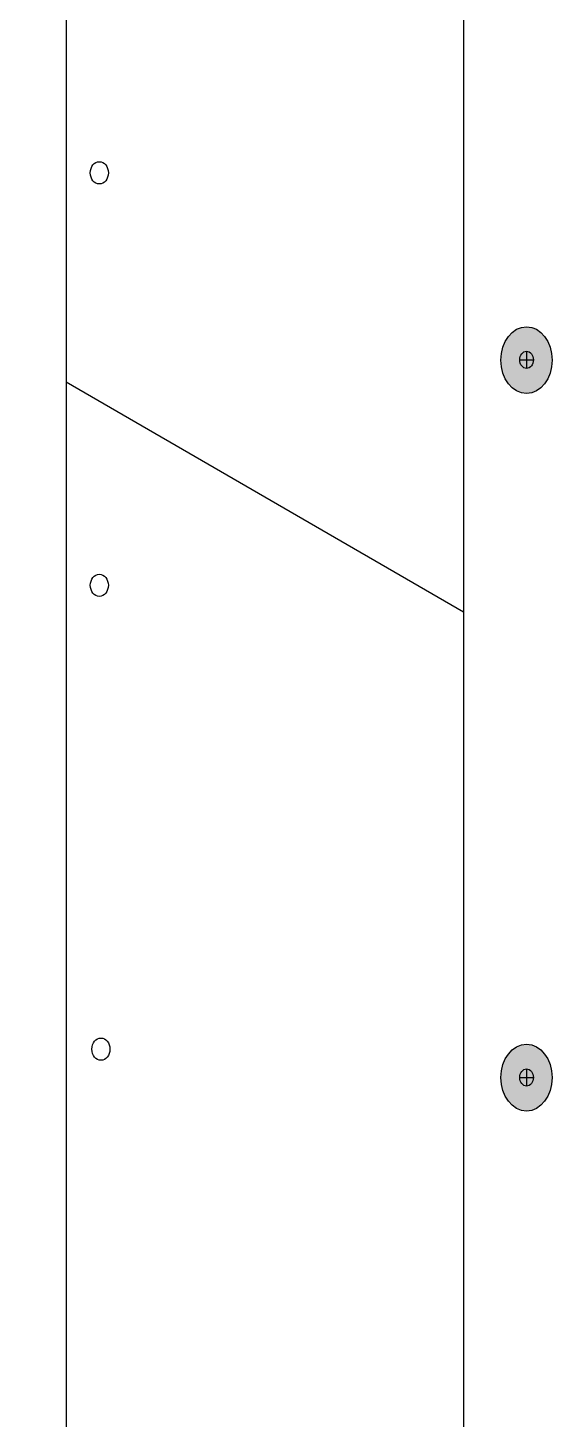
# Model space of a CAD drawing. Extents: x -1392 to 5791, y -3809 to 1722.
# Drawn here: x -926 to -850.2, y -1841.9 to -1642.7 of the extents above; entities that cross this region are included whole.
import ezdxf

# ---------------------------------------------------------------- set-up
doc = ezdxf.new("R2010")
doc.units = 0
doc.header["$MEASUREMENT"] = 0
doc.layers.add('G-ANNO-TTLB', color=7, linetype='Continuous', lineweight=0)
doc.layers.add('WALL SCRATCH', color=7, linetype='Continuous', lineweight=0)

# ---------------------------------------------------------------- blocks, each defined once
blk = doc.blocks.new('Block_252')
at = {"layer": 'WALL SCRATCH', "true_color": 0x003b71, "transparency": 33554687}
h = blk.add_hatch(color=156, dxfattribs=at)
h.dxf.hatch_style = 2
edge = h.paths.add_edge_path()
edge.add_ellipse((-854.62, -1690.25), major_axis=(0, 4.78), ratio=0.766948, start_angle=0, end_angle=360)
at = {"layer": 'WALL SCRATCH', "color": 18, "lineweight": 25, "true_color": 0x080808}
for p, q in [((-854.62, -1688.99), (-854.62, -1691.46)), ((-855.59, -1690.22), (-853.65, -1690.22))]:
    blk.add_line(p, q, dxfattribs=at)
at = {"layer": 'WALL SCRATCH', "color": 8, "lineweight": 25, "true_color": 0x808080}
blk.add_lwpolyline([(-855.13, -1685.83)], dxfattribs=at)
at = {"layer": 'WALL SCRATCH', "color": 18, "lineweight": 25, "true_color": 0x000000}
blk.add_ellipse((-854.62, -1690.25), major_axis=(0, 4.78), ratio=0.766948, dxfattribs=at)
at = {"layer": 'WALL SCRATCH', "color": 18, "lineweight": 25, "true_color": 0x080808}
blk.add_ellipse((-854.62, -1690.22), major_axis=(0, 1.23), ratio=0.788846, dxfattribs=at)
blk = doc.blocks.new('Block_254')
at = {"layer": 'WALL SCRATCH', "true_color": 0x003b71, "transparency": 33554687}
h = blk.add_hatch(color=156, dxfattribs=at)
h.dxf.hatch_style = 2
edge = h.paths.add_edge_path()
edge.add_ellipse((-854.62, -1793.02), major_axis=(0, 4.78), ratio=0.766948, start_angle=0, end_angle=360)
at = {"layer": 'WALL SCRATCH', "color": 18, "lineweight": 25, "true_color": 0x080808}
for p, q in [((-855.59, -1793), (-853.65, -1793)), ((-854.62, -1791.76), (-854.62, -1794.23))]:
    blk.add_line(p, q, dxfattribs=at)
at = {"layer": 'WALL SCRATCH', "color": 8, "lineweight": 25, "true_color": 0x808080}
blk.add_lwpolyline([(-855.13, -1798.14)], dxfattribs=at)
at = {"layer": 'WALL SCRATCH', "color": 18, "lineweight": 25, "true_color": 0x000000}
blk.add_ellipse((-854.62, -1793.02), major_axis=(0, 4.78), ratio=0.766948, dxfattribs=at)
at = {"layer": 'WALL SCRATCH', "color": 18, "lineweight": 25, "true_color": 0x080808}
blk.add_ellipse((-854.62, -1793), major_axis=(0, 1.23), ratio=0.788846, dxfattribs=at)
blk = doc.blocks.new('Block_251')
at = {"layer": 'WALL SCRATCH'}
for name in ['Block_252', 'Block_254']:
    blk.add_blockref(name, (0, 0), dxfattribs=at)
blk = doc.blocks.new('Block_250')
at = {"layer": 'WALL SCRATCH'}
blk.add_blockref('Block_251', (0, 0), dxfattribs=at)

msp = doc.modelspace()

# ---------------------------------------------------------------- hatches: boundary and pattern name
at = {"layer": 'G-ANNO-TTLB', "true_color": 0xff00ff, "transparency": 33554687}
h = msp.add_hatch(color=6, dxfattribs=at)
edge = h.paths.add_edge_path()
edge.add_spline(control_points=[(1773.02, -3692.6), (1773.02, -3692.6), (-1156.5, -3692.6), (-1156.5, -3692.6), (-1156.5, -3692.6), (-1156.5, -1235.6), (-1156.5, -1235.6), (-1156.5, -1235.6), (1773.02, -1235.6), (1773.02, -1235.6), (1773.02, -1235.6), (1773.02, -3692.6), (1773.02, -3692.6)], knot_values=[0, 0, 0, 0, 1, 1, 1, 2, 2, 2, 3, 3, 3, 4, 4, 4, 4], degree=3, periodic=0)
edge = h.paths.add_edge_path()
edge.add_spline(control_points=[(-1147.5, -1244.6), (-1147.5, -1244.6), (-1147.5, -3683.6), (-1147.5, -3683.6), (-1147.5, -3683.6), (1764.02, -3683.6), (1764.02, -3683.6), (1764.02, -3683.6), (1764.02, -1244.6), (1764.02, -1244.6), (1764.02, -1244.6), (-1147.5, -1244.6), (-1147.5, -1244.6)], knot_values=[0, 0, 0, 0, 1, 1, 1, 2, 2, 2, 3, 3, 3, 4, 4, 4, 4], degree=3, periodic=0)
edge.add_line((-1147.5, -1244.6), (-1147.5, -1244.6))

# ---------------------------------------------------------------- linework, layer by layer
at = {"layer": 'G-ANNO-TTLB'}
for points in [[(1773.02, -3692.6), (1773.02, -3692.6), (-1156.5, -3692.6), (-1156.5, -3692.6), (-1156.5, -3692.6), (-1156.5, -1235.6), (-1156.5, -1235.6), (-1156.5, -1235.6), (1773.02, -1235.6), (1773.02, -1235.6), (1773.02, -1235.6), (1773.02, -3692.6), (1773.02, -3692.6)], [(-1147.5, -1244.6), (-1147.5, -1244.6), (-1147.5, -3683.6), (-1147.5, -3683.6), (-1147.5, -3683.6), (1764.02, -3683.6), (1764.02, -3683.6), (1764.02, -3683.6), (1764.02, -1244.6), (1764.02, -1244.6), (1764.02, -1244.6), (-1147.5, -1244.6), (-1147.5, -1244.6)]]:
    msp.add_open_spline(points, degree=3, knots=[0, 0, 0, 0, 1, 1, 1, 2, 2, 2, 3, 3, 3, 4, 4, 4, 4], dxfattribs=at)
at = {"layer": 'WALL SCRATCH', "color": 2, "lineweight": 25, "true_color": 0xffff00}
for p, q in [((-920.54, -1483.31), (-920.54, -1905.55)), ((-920.54, -1693.37), (-863.64, -1726.31))]:
    msp.add_line(p, q, dxfattribs=at)
at = {"layer": 'WALL SCRATCH', "color": 18, "lineweight": 25, "true_color": 0x000000}
msp.add_line((-863.64, -1564.22), (-863.64, -1845.08), dxfattribs=at)
at = {"layer": 'WALL SCRATCH', "color": 8, "lineweight": 25, "true_color": 0x808080}
for points in [[(-858.56, -1687.06)], [(-858.56, -1687.06)], [(-859.28, -1801.51)], [(-859.28, -1801.51)], [(-859.25, -1801.51)], [(-859.25, -1801.51)]]:
    msp.add_lwpolyline(points, dxfattribs=at)
at = {"layer": 'WALL SCRATCH', "color": 18, "lineweight": 25, "true_color": 0x080808}
for points in [[(-920.54, -1693.37)], [(-863.64, -1726.31)]]:
    msp.add_lwpolyline(points, dxfattribs=at)
at = {"layer": 'WALL SCRATCH', "color": 2, "lineweight": 25, "true_color": 0xffff00}
for points in [[(-920.54, -1693.37)], [(-863.64, -1726.31)]]:
    msp.add_lwpolyline(points, dxfattribs=at)
at = {"layer": 'WALL SCRATCH', "color": 1, "lineweight": 25, "true_color": 0xff0000}
for points in [[(-863.64, -1840.24)], [(-863.61, -1840.24)]]:
    msp.add_lwpolyline(points, dxfattribs=at)
at = {"layer": 'WALL SCRATCH', "color": 252, "lineweight": 25, "true_color": 0x848484}
for centre in [(-915.78, -1663.43), (-915.78, -1722.51), (-915.56, -1788.94)]:
    msp.add_ellipse(centre, major_axis=(0, 1.59), ratio=0.812499, dxfattribs=at)

# ---------------------------------------------------------------- block references
at = {"layer": 'WALL SCRATCH'}
msp.add_blockref('Block_250', (0, 0), dxfattribs=at)

doc.saveas('drawing.dxf')
